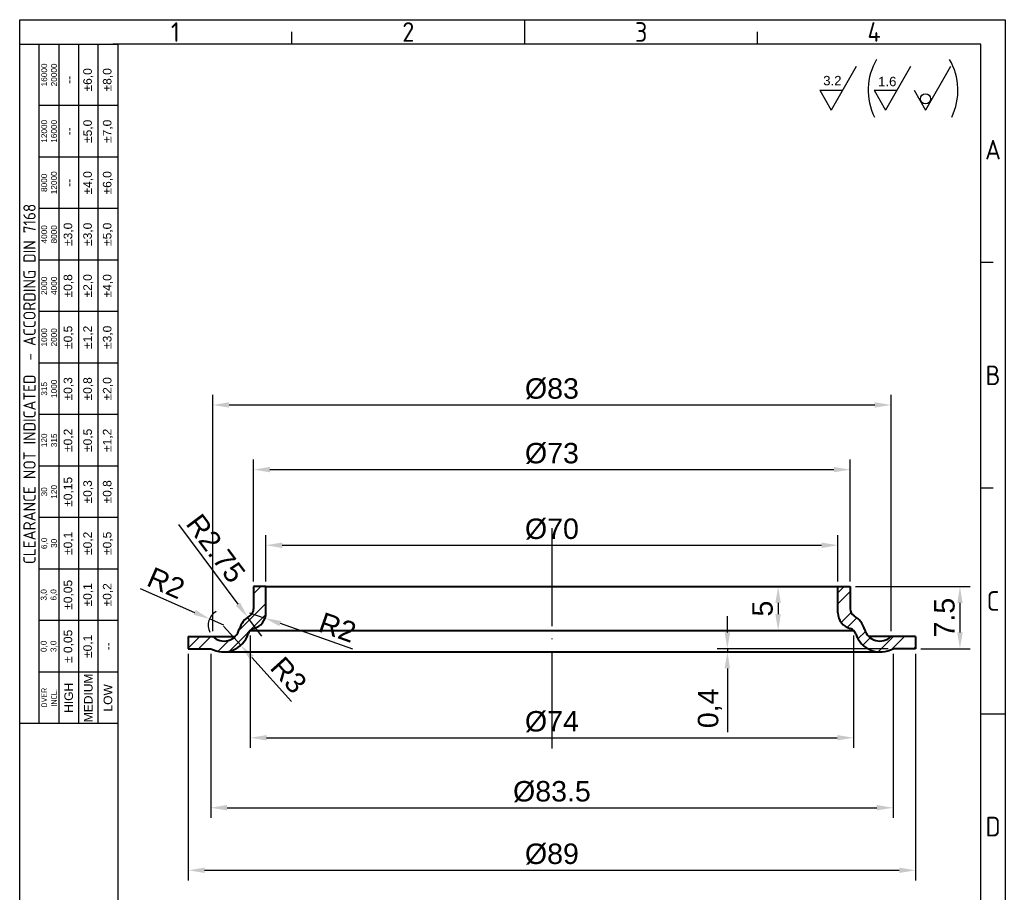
# Model space of a CAD drawing. Header units: millimetres. Extents: x 5684 to 5804, y 1874 to 2043.
# Drawn here: x 5683.5 to 5804.1, y 1936 to 2043 of the extents above; entities that cross this region are included whole.
import ezdxf
from ezdxf.enums import TextEntityAlignment as Align

# ---------------------------------------------------------------- set-up
doc = ezdxf.new("R2010")
doc.units = ezdxf.units.MM
doc.linetypes.add('ACAD_ISO04W100', pattern=[30, 24, -3, 0, -3])
for name, color, linetype, lineweight in [('AM_0', 7, 'Continuous', 40), ('AM_4', 1, 'ACAD_ISO04W100', 25), ('AM_5', 3, 'Continuous', 25)]:
    doc.layers.add(name, color=color, linetype=linetype, lineweight=lineweight)
doc.styles.add('ACISOTS', font='isocp.shx', dxfattribs={"height": 1})
doc.styles.get("Standard").update_dxf_attribs({"font": 'arial.ttf'})
doc.dimstyles.new('ISO-25', dxfattribs={"dimtxt": 2.5, "dimasz": 2, "dimexe": 1.25, "dimexo": 0.625, "dimtad": 1, "dimtxsty": 'Standard', "dimcen": 2.5, "dimadec": 0, "dimazin": 0, "dimtfac": 1, "dimtmove": 0, "dimatfit": 3, "dimfxl": 1, "dimarcsym": 0})

# ---------------------------------------------------------------- blocks, each defined once
blk = doc.blocks.new('*D16')
at = {"layer": 'AM_5', "color": 0, "lineweight": -2}
for p, q in [((5704.17, 1965.44), (5704.17, 1937.71)), ((5793.17, 1965.44), (5793.17, 1937.71)), ((5706.17, 1938.96), (5791.17, 1938.96))]:
    blk.add_line(p, q, dxfattribs=at)
at = {"layer": 'AM_5', "color": 0}
for points in [[(5706.17, 1939.29), (5706.17, 1938.63), (5704.17, 1938.96)], [(5791.17, 1939.29), (5791.17, 1938.63), (5793.17, 1938.96)]]:
    blk.add_solid(points, dxfattribs=at)
at = {"layer": 'Defpoints', "color": 0}
for p in [(5704.17, 1966.06), (5793.17, 1966.06), (5793.17, 1938.96)]:
    blk.add_point(p, dxfattribs=at)
at = {"layer": 'AM_5', "color": 0, "insert": (5748.67, 1940.93), "char_height": 2.5, "attachment_point": 5}
blk.add_mtext('%%C89', dxfattribs=at)
blk = doc.blocks.new('*D17')
at = {"layer": 'AM_5', "color": 0, "lineweight": -2}
for p, q in [((5711.75, 1967.66), (5711.75, 1953.92)), ((5785.59, 1967.66), (5785.59, 1953.92)), ((5713.75, 1955.17), (5783.59, 1955.17))]:
    blk.add_line(p, q, dxfattribs=at)
at = {"layer": 'AM_5', "color": 0}
for points in [[(5713.75, 1955.5), (5713.75, 1954.84), (5711.75, 1955.17)], [(5783.59, 1955.5), (5783.59, 1954.84), (5785.59, 1955.17)]]:
    blk.add_solid(points, dxfattribs=at)
at = {"layer": 'Defpoints', "color": 0}
for p in [(5711.75, 1968.29), (5785.59, 1968.29), (5785.59, 1955.17)]:
    blk.add_point(p, dxfattribs=at)
at = {"layer": 'AM_5', "color": 0, "insert": (5748.67, 1957.14), "char_height": 2.5, "attachment_point": 5}
blk.add_mtext('%%C74', dxfattribs=at)
blk = doc.blocks.new('*D18')
at = {"layer": 'AM_5', "color": 0, "lineweight": -2}
for p, q in [((5706.92, 1965.44), (5706.92, 1945.36)), ((5790.42, 1965.44), (5790.42, 1945.36)), ((5708.92, 1946.61), (5788.42, 1946.61))]:
    blk.add_line(p, q, dxfattribs=at)
at = {"layer": 'AM_5', "color": 0}
for points in [[(5708.92, 1946.95), (5708.92, 1946.28), (5706.92, 1946.61)], [(5788.42, 1946.95), (5788.42, 1946.28), (5790.42, 1946.61)]]:
    blk.add_solid(points, dxfattribs=at)
at = {"layer": 'Defpoints', "color": 0}
for p in [(5706.92, 1966.06), (5790.42, 1966.06), (5790.42, 1946.61)]:
    blk.add_point(p, dxfattribs=at)
at = {"layer": 'AM_5', "color": 0, "insert": (5748.67, 1948.58), "char_height": 2.5, "attachment_point": 5}
blk.add_mtext('%%C83.5', dxfattribs=at)
blk = doc.blocks.new('*D19')
at = {"layer": 'AM_5', "color": 0, "lineweight": -2}
for p, q in [((5713.67, 1974.29), (5713.67, 1979.97)), ((5783.67, 1974.29), (5783.67, 1979.97)), ((5715.67, 1978.72), (5781.67, 1978.72))]:
    blk.add_line(p, q, dxfattribs=at)
at = {"layer": 'AM_5', "color": 0}
for points in [[(5715.67, 1979.05), (5715.67, 1978.38), (5713.67, 1978.72)], [(5781.67, 1979.05), (5781.67, 1978.38), (5783.67, 1978.72)]]:
    blk.add_solid(points, dxfattribs=at)
at = {"layer": 'Defpoints', "color": 0}
for p in [(5783.67, 1978.72), (5713.67, 1973.66), (5783.67, 1973.66)]:
    blk.add_point(p, dxfattribs=at)
at = {"layer": 'AM_5', "color": 0, "insert": (5748.67, 1980.69), "char_height": 2.5, "attachment_point": 5}
blk.add_mtext('%%C70', dxfattribs=at)
blk = doc.blocks.new('*D20')
at = {"layer": 'AM_5', "color": 0, "lineweight": -2}
for p, q in [((5712.17, 1974.29), (5712.17, 1989.22)), ((5785.17, 1974.29), (5785.17, 1989.22)), ((5714.17, 1987.97), (5783.17, 1987.97))]:
    blk.add_line(p, q, dxfattribs=at)
at = {"layer": 'AM_5', "color": 0}
for points in [[(5714.17, 1988.3), (5714.17, 1987.64), (5712.17, 1987.97)], [(5783.17, 1988.3), (5783.17, 1987.64), (5785.17, 1987.97)]]:
    blk.add_solid(points, dxfattribs=at)
at = {"layer": 'Defpoints', "color": 0}
for p in [(5785.17, 1987.97), (5712.17, 1973.66), (5785.17, 1973.66)]:
    blk.add_point(p, dxfattribs=at)
at = {"layer": 'AM_5', "color": 0, "insert": (5748.67, 1989.94), "char_height": 2.5, "attachment_point": 5}
blk.add_mtext('%%C73', dxfattribs=at)
blk = doc.blocks.new('*D21')
at = {"layer": 'AM_5', "color": 0, "lineweight": -2}
for p, q in [((5707.17, 1968.19), (5707.17, 1997.13)), ((5790.17, 1968.19), (5790.17, 1997.13)), ((5709.17, 1995.88), (5788.17, 1995.88))]:
    blk.add_line(p, q, dxfattribs=at)
at = {"layer": 'AM_5', "color": 0}
for points in [[(5709.17, 1996.21), (5709.17, 1995.55), (5707.17, 1995.88)], [(5788.17, 1996.21), (5788.17, 1995.55), (5790.17, 1995.88)]]:
    blk.add_solid(points, dxfattribs=at)
at = {"layer": 'Defpoints', "color": 0}
for p in [(5790.17, 1995.88), (5707.17, 1967.56), (5790.17, 1967.56)]:
    blk.add_point(p, dxfattribs=at)
at = {"layer": 'AM_5', "color": 0, "insert": (5748.67, 1997.85), "char_height": 2.5, "attachment_point": 5}
blk.add_mtext('%%C83', dxfattribs=at)
blk = doc.blocks.new('*D23')
at = {"layer": 'AM_5', "color": 0, "lineweight": -2}
for p, q in [((5711.67, 1970.46), (5713.56, 1969.8)), ((5724.3, 1966.02), (5715.44, 1969.13))]:
    blk.add_line(p, q, dxfattribs=at)
at = {"layer": 'AM_5', "color": 0}
blk.add_solid([(5715.56, 1969.45), (5715.33, 1968.82), (5713.56, 1969.8)], dxfattribs=at)
at = {"layer": 'Defpoints', "color": 0}
for p in [(5711.67, 1970.46), (5713.56, 1969.8)]:
    blk.add_point(p, dxfattribs=at)
at = {"layer": 'AM_5', "color": 0, "insert": (5722.44, 1968.67), "char_height": 2.5, "attachment_point": 5, "rotation": 340.6229}
blk.add_mtext('R2', dxfattribs=at)
blk = doc.blocks.new('*D24')
at = {"layer": 'AM_5', "color": 0, "lineweight": -2}
for p, q in [((5708.47, 1968.84), (5710.59, 1966.48)), ((5716.81, 1959.59), (5711.93, 1965))]:
    blk.add_line(p, q, dxfattribs=at)
at = {"layer": 'AM_5', "color": 0}
blk.add_solid([(5712.18, 1965.22), (5711.69, 1964.77), (5710.59, 1966.48)], dxfattribs=at)
at = {"layer": 'Defpoints', "color": 0}
for p in [(5708.47, 1968.84), (5710.59, 1966.48)]:
    blk.add_point(p, dxfattribs=at)
at = {"layer": 'AM_5', "color": 0, "insert": (5716.45, 1962.83), "char_height": 2.5, "attachment_point": 5, "rotation": 312.0788}
blk.add_mtext('R3', dxfattribs=at)
blk = doc.blocks.new('*D25')
at = {"layer": 'AM_5', "color": 0, "lineweight": -2}
for p, q in [((5698.3, 1973.44), (5704.94, 1970.51)), ((5708.54, 1968.93), (5706.77, 1969.71))]:
    blk.add_line(p, q, dxfattribs=at)
blk.add_arc((5708.54, 1968.93), 1.93, 119.159, 206.3933, dxfattribs=at)
at = {"layer": 'AM_5', "color": 0}
blk.add_solid([(5705.08, 1970.82), (5704.81, 1970.21), (5706.77, 1969.71)], dxfattribs=at)
at = {"layer": 'Defpoints', "color": 0}
for p in [(5706.77, 1969.71), (5708.54, 1968.93)]:
    blk.add_point(p, dxfattribs=at)
at = {"layer": 'AM_5', "color": 0, "insert": (5701.46, 1974.1), "char_height": 2.5, "attachment_point": 5, "rotation": 336.2124}
blk.add_mtext('R2', dxfattribs=at)
blk = doc.blocks.new('*D26')
at = {"layer": 'AM_5', "color": 0, "lineweight": -2}
for p, q in [((5702.98, 1981.26), (5710.25, 1971.52)), ((5713.16, 1967.61), (5711.44, 1969.92))]:
    blk.add_line(p, q, dxfattribs=at)
at = {"layer": 'AM_5', "color": 0}
blk.add_solid([(5710.51, 1971.72), (5709.98, 1971.32), (5711.44, 1969.92)], dxfattribs=at)
at = {"layer": 'Defpoints', "color": 0}
for p in [(5711.44, 1969.92), (5713.16, 1967.61)]:
    blk.add_point(p, dxfattribs=at)
at = {"layer": 'AM_5', "color": 0, "insert": (5707.54, 1978.33), "char_height": 2.5, "attachment_point": 5, "rotation": 306.7342}
blk.add_mtext('R2.75', dxfattribs=at)
blk = doc.blocks.new('*D27')
at = {"layer": 'AM_5', "color": 0, "lineweight": -2}
for p, q in [((5783.05, 1973.66), (5775.1, 1973.66)), ((5776.35, 1971.66), (5776.35, 1970.29)), ((5784.97, 1968.29), (5775.1, 1968.29))]:
    blk.add_line(p, q, dxfattribs=at)
at = {"layer": 'AM_5', "color": 0}
for points in [[(5776.01, 1971.66), (5776.68, 1971.66), (5776.35, 1973.66)], [(5776.01, 1970.29), (5776.68, 1970.29), (5776.35, 1968.29)]]:
    blk.add_solid(points, dxfattribs=at)
at = {"layer": 'Defpoints', "color": 0}
for p in [(5783.67, 1973.66), (5776.35, 1968.29), (5785.59, 1968.29)]:
    blk.add_point(p, dxfattribs=at)
at = {"layer": 'AM_5', "color": 0, "insert": (5774.45, 1970.97), "char_height": 2.5, "attachment_point": 5, "rotation": 90}
blk.add_mtext('5', dxfattribs=at)
blk = doc.blocks.new('*D28')
at = {"layer": 'AM_5', "color": 0, "lineweight": -2}
for p, q in [((5785.8, 1973.66), (5799.85, 1973.66)), ((5798.6, 1971.66), (5798.6, 1968.06)), ((5793.8, 1966.06), (5799.85, 1966.06))]:
    blk.add_line(p, q, dxfattribs=at)
at = {"layer": 'AM_5', "color": 0}
for points in [[(5798.27, 1971.66), (5798.93, 1971.66), (5798.6, 1973.66)], [(5798.27, 1968.06), (5798.93, 1968.06), (5798.6, 1966.06)]]:
    blk.add_solid(points, dxfattribs=at)
at = {"layer": 'Defpoints', "color": 0}
for p in [(5785.17, 1973.66), (5793.17, 1966.06), (5798.6, 1966.06)]:
    blk.add_point(p, dxfattribs=at)
at = {"layer": 'AM_5', "color": 0, "insert": (5796.71, 1969.86), "char_height": 2.5, "attachment_point": 5, "rotation": 90}
blk.add_mtext('7.5', dxfattribs=at)
blk = doc.blocks.new('*D29')
at = {"layer": 'AM_5', "color": 0, "lineweight": -2}
for p, q in [((5770.14, 1968.06), (5770.14, 1970.06)), ((5789.8, 1966.06), (5768.89, 1966.06)), ((5770.14, 1966.06), (5770.14, 1965.66)), ((5769.51, 1965.66), (5768.89, 1965.66)), ((5770.14, 1963.66), (5770.14, 1955.87))]:
    blk.add_line(p, q, dxfattribs=at)
at = {"layer": 'AM_5', "color": 0}
for points in [[(5769.8, 1968.06), (5770.47, 1968.06), (5770.14, 1966.06)], [(5769.8, 1963.66), (5770.47, 1963.66), (5770.14, 1965.66)]]:
    blk.add_solid(points, dxfattribs=at)
at = {"layer": 'Defpoints', "color": 0}
for p in [(5790.42, 1966.06), (5770.14, 1965.66), (5770.14, 1965.66)]:
    blk.add_point(p, dxfattribs=at)
at = {"layer": 'AM_5', "color": 0, "insert": (5768.01, 1958.77), "char_height": 2.5, "attachment_point": 5, "rotation": 90}
blk.add_mtext('0,4', dxfattribs=at)

msp = doc.modelspace()

# ---------------------------------------------------------------- hatches: boundary and pattern name
at = {"layer": 'AM_5'}
h = msp.add_hatch(dxfattribs=at)
h.set_pattern_fill('ANSI32', color=256, scale=0.3, style=0)
h.paths.add_polyline_path([(5711.488, 1967.867, -0.2556478), (5712.184, 1968.528, 0.3401154), (5713.671, 1970.462), (5713.671, 1973.662), (5712.171, 1973.662), (5712.171, 1970.937, -0.2636676), (5711.685, 1970.079, 0.1849711), (5710.416, 1968.462, -0.5840098), (5707.171, 1967.562), (5704.171, 1967.562), (5704.171, 1966.062), (5706.921, 1966.062, 0.4733692)])
h.paths.add_polyline_path([(5793.171, 1967.562), (5790.171, 1967.562, -0.5840098), (5786.926, 1968.462, 0.1849698), (5785.657, 1970.079, -0.2636715), (5785.171, 1970.937), (5785.171, 1973.662), (5783.671, 1973.662), (5783.671, 1970.462, 0.3401154), (5785.158, 1968.528, -0.2556478), (5785.854, 1967.867, 0.4733692), (5790.421, 1966.062), (5793.171, 1966.062)])

# ---------------------------------------------------------------- linework, layer by layer
at = {"color": 135, "lineweight": 25}
for p, q in [((5683.546, 1874.403), (5683.546, 2043.003)), ((5683.546, 2043.003), (5804.146, 2043.003)), ((5745.346, 2040.003), (5745.346, 2043.003)), ((5804.146, 2043.003), (5804.146, 1874.403)), ((5716.846, 2040.003), (5716.846, 2041.503)), ((5773.846, 2040.003), (5773.846, 2041.503)), ((5685.946, 1956.903), (5685.946, 2040.003)), ((5688.346, 2040.003), (5688.346, 1956.903)), ((5690.746, 2040.003), (5690.746, 1956.903)), ((5693.146, 1956.903), (5693.146, 2040.003)), ((5695.546, 2032.503), (5685.946, 2032.503)), ((5695.546, 2026.203), (5685.946, 2026.203)), ((5695.546, 2019.903), (5685.946, 2019.903)), ((5695.546, 2013.603), (5685.946, 2013.603)), ((5802.646, 2013.303), (5801.146, 2013.303)), ((5695.546, 2007.303), (5685.946, 2007.303)), ((5695.546, 2001.003), (5685.946, 2001.003)), ((5695.546, 1994.703), (5685.946, 1994.703)), ((5695.546, 1988.403), (5685.946, 1988.403)), ((5802.646, 1985.703), (5801.146, 1985.703)), ((5695.546, 1982.103), (5685.946, 1982.103)), ((5695.546, 1975.803), (5685.946, 1975.803)), ((5695.546, 1969.503), (5685.946, 1969.503)), ((5695.546, 1963.203), (5685.946, 1963.203)), ((5801.146, 1958.103), (5804.146, 1958.103))]:
    msp.add_line(p, q, dxfattribs=at)
for p, q in [((5801.146, 2040.003), (5694.946, 2040.003)), ((5695.546, 2040.003), (5695.546, 1877.403)), ((5801.146, 1877.403), (5801.146, 2040.003))]:
    msp.add_line(p, q)
msp.add_lwpolyline([(5695.546, 2040.003), (5695.546, 1956.903), (5683.546, 1956.903), (5683.546, 2040.003)], close=True, dxfattribs=at)
at = {"layer": 'AM_0'}
for p, q in [((5713.671, 1973.662), (5712.171, 1973.662)), ((5712.171, 1973.662), (5712.171, 1970.937)), ((5713.671, 1970.462), (5713.671, 1973.662)), ((5713.671, 1973.662), (5783.671, 1973.662)), ((5783.671, 1970.462), (5783.671, 1973.662)), ((5783.671, 1973.662), (5785.171, 1973.662)), ((5785.171, 1973.662), (5785.171, 1970.937)), ((5711.752, 1968.287), (5785.59, 1968.287)), ((5704.171, 1967.562), (5704.171, 1966.062)), ((5704.171, 1967.562), (5707.171, 1967.562)), ((5704.171, 1967.562), (5707.171, 1967.562)), ((5707.171, 1967.562), (5709.908, 1967.562)), ((5790.171, 1967.562), (5787.434, 1967.562)), ((5793.171, 1967.562), (5790.171, 1967.562)), ((5793.171, 1967.562), (5790.171, 1967.562)), ((5793.171, 1967.562), (5793.171, 1966.062)), ((5704.171, 1966.062), (5706.921, 1966.062)), ((5793.171, 1966.062), (5790.421, 1966.062)), ((5708.465, 1965.662), (5788.877, 1965.662))]:
    msp.add_line(p, q, dxfattribs=at)
for centre, radius, start, end in [((5711.171, 1970.937), 1, 300.9165, 360), ((5786.171, 1970.937), 1, 180, 239.0835), ((5713.161, 1967.613), 2.874, 120.9165, 162.83496), ((5711.671, 1970.462), 2, 284.86415, 0), ((5785.671, 1970.462), 2, 180, 255.13585), ((5784.181, 1967.613), 2.874, 17.16504, 59.0835), ((5708.54, 1968.927), 1.933, 224.92001, 346.06141), ((5712.441, 1967.562), 1, 104.86415, 162.22573), ((5784.902, 1967.562), 1, 17.77427, 75.13585), ((5788.802, 1968.927), 1.933, 193.93859, 315.07999), ((5708.465, 1968.836), 3.175, 240.89999, 342.22573), ((5788.877, 1968.836), 3.175, 197.77427, 299.10001)]:
    msp.add_arc(centre, radius, start, end, dxfattribs=at)
at = {"layer": 'AM_4', "ltscale": 0.5}
msp.add_line((5748.671, 1980.817), (5748.671, 1953.865), dxfattribs=at)
at = {"layer": 'AM_5'}
for p, q in [((5785.91, 2037.277), (5782.836, 2031.953)), ((5792.567, 2037.277), (5789.493, 2031.953)), ((5797.461, 2037.277), (5794.387, 2031.953)), ((5781.439, 2034.373), (5784.233, 2034.373)), ((5781.439, 2034.373), (5782.836, 2031.953)), ((5788.096, 2034.373), (5790.89, 2034.373)), ((5788.096, 2034.373), (5789.493, 2031.953)), ((5792.99, 2034.373), (5794.387, 2031.953))]:
    msp.add_line(p, q, dxfattribs=at)
msp.add_circle((5794.393, 2033.325), 0.62, dxfattribs=at)
for centre, start, end in [((5794.893, 2034.368), 149.81687, 205.95777), ((5790.825, 2034.368), 334.04223, 30.18313)]:
    msp.add_arc(centre, 7.524, start, end, dxfattribs=at)

# ---------------------------------------------------------------- texts
at = {"color": 135, "lineweight": 25, "style": 'ACISOTS'}
for s, p in [('1', (5702.596, 2041.503)), ('2', (5731.096, 2041.503)), ('3', (5759.596, 2041.503)), ('4', (5788.096, 2041.503)), ('A', (5802.646, 2027.103)), ('B', (5802.646, 1999.503)), ('C', (5802.646, 1971.903)), ('D', (5802.646, 1944.303))]:
    msp.add_text(s, height=2.4, dxfattribs=at).set_placement(p, align=Align.MIDDLE)
at = {"color": 135, "lineweight": 25, "attachment_point": 5, "rotation": 90}
for s, insert, char_height, width in [('16000\\P20000', (5687.146, 2036.253), 0.72, 7.5), ('±6,0', (5691.946, 2035.653), 1.05, 6.3), ('±8,0', (5694.346, 2035.653), 1.05, 6.3), ('--', (5689.546, 2035.653), 1.05, 6.3), ('12000\\P16000', (5687.146, 2029.353), 0.72, 6.3), ('--', (5689.546, 2029.353), 1.05, 6.3), ('±5,0', (5691.946, 2029.353), 1.05, 6.3), ('±7,0', (5694.346, 2029.353), 1.05, 6.3), ('8000\\P12000', (5687.146, 2023.053), 0.72, 6.3), ('±4,0', (5691.946, 2023.053), 1.05, 6.3), ('±6,0', (5694.346, 2023.053), 1.05, 6.3), ('--', (5689.546, 2023.053), 1.05, 6.3), ('{\\Fisocp.shx|c0;CLEARANCE NOT INDICATED  - ACCORDING DIN 7168}', (5684.746, 1998.453), 1.5, 83.1), ('4000\\P8000', (5687.146, 2016.753), 0.72, 6.3), ('±3,0', (5689.546, 2016.753), 1.05, 6.3), ('±3,0', (5691.946, 2016.753), 1.05, 6.3), ('±5,0', (5694.346, 2016.753), 1.05, 6.3), ('±0,8', (5689.546, 2010.453), 1.05, 6.3), ('±2,0', (5691.946, 2010.453), 1.05, 6.3), ('±4,0', (5694.346, 2010.453), 1.05, 6.3), ('2000\\P4000', (5687.146, 2010.453), 0.72, 6.3), ('1000\\P2000', (5687.146, 2004.153), 0.72, 6.3), ('±0,5', (5689.546, 2004.153), 1.05, 6.3), ('±1,2', (5691.946, 2004.153), 1.05, 6.3), ('±3,0', (5694.346, 2004.153), 1.05, 6.3), ('315\\P1000', (5687.146, 1997.853), 0.72, 6.3), ('±0,3', (5689.546, 1997.853), 1.05, 6.3), ('±0,8', (5691.946, 1997.853), 1.05, 6.3), ('±2,0', (5694.346, 1997.853), 1.05, 6.3), ('120\\P315', (5687.146, 1991.553), 0.72, 6.3), ('±0,2', (5689.546, 1991.553), 1.05, 6.3), ('±0,5', (5691.946, 1991.553), 1.05, 6.3), ('±1,2', (5694.346, 1991.553), 1.05, 6.3), ('±0,15', (5689.546, 1985.253), 1.05, 6.3), ('±0,3', (5691.946, 1985.253), 1.05, 6.3), ('±0,8', (5694.346, 1985.253), 1.05, 6.3), ('30\\P120', (5687.146, 1985.253), 0.72, 6.3), ('±0,1', (5689.546, 1978.953), 1.05, 6.3), ('±0,2', (5691.946, 1978.953), 1.05, 6.3), ('±0,5', (5694.346, 1978.953), 1.05, 6.3), ('6,0\\P30', (5687.146, 1978.953), 0.72, 6.3), ('±0,05', (5689.546, 1972.653), 1.05, 6.3), ('3,0\\P6,0', (5687.146, 1972.653), 0.72, 6.3), ('±0,1', (5691.946, 1972.653), 1.05, 6.3), ('±0,2', (5694.346, 1972.653), 1.05, 6.3), ('± 0,05', (5689.546, 1966.353), 1.05, 6.3), ('0,0\\P3,0', (5687.146, 1966.353), 0.72, 6.3), ('\\pt4.79529;±0,1', (5691.946, 1966.353), 1.05, 6.3), ('--', (5694.346, 1966.353), 1.05, 6.3), ('MEDIUM', (5691.946, 1960.053), 1.05, 6.3), ('{\\Fisocp.shx|c0;OVER\\PINCL.}', (5687.146, 1960.053), 0.72, 6.3), ('HIGH', (5689.546, 1960.053), 1.05, 6.3), ('LOW', (5694.346, 1960.053), 1.05, 6.3)]:
    msp.add_mtext(s, dxfattribs=dict(at, insert=insert, char_height=char_height, width=width))
at = {"layer": 'AM_5', "char_height": 1.15, "attachment_point": 1}
for s, insert in [('3.2', (5781.87, 2036.13)), ('1.6', (5788.587, 2036.019))]:
    msp.add_mtext_dynamic_manual_height_columns(s, width=18.23779, gutter_width=12.5, heights=[0], dxfattribs=dict(at, insert=insert))

# ---------------------------------------------------------------- dimensions: what is measured, and where the dimension line sits
at = {"layer": 'AM_5'}
for base, p1, p2, text, picture, middle in [((5790.171, 1995.879), (5707.171, 1967.562), (5790.171, 1967.562), '%%C83', '*D21', (5748.671, 1997.851)), ((5785.171, 1987.971), (5712.171, 1973.662), (5785.171, 1973.662), '%%C73', '*D20', (5748.671, 1989.942)), ((5783.671, 1978.716), (5713.671, 1973.662), (5783.671, 1973.662), '%%C70', '*D19', (5748.671, 1980.688)), ((5785.59, 1955.168), (5711.752, 1968.287), (5785.59, 1968.287), '%%C74', '*D17', (5748.671, 1957.14)), ((5793.171, 1938.96), (5704.171, 1966.062), (5793.171, 1966.062), '%%C89', '*D16', (5748.671, 1940.931)), ((5790.421, 1946.612), (5706.921, 1966.062), (5790.421, 1966.062), '%%C83.5', '*D18', (5748.671, 1948.584))]:
    dim = msp.add_linear_dim(base=base, p1=p1, p2=p2, text=text, dimstyle='ISO-25', dxfattribs=at)
    dim.commit()
    dim.dimension.update_dxf_attribs({"geometry": picture, "text_midpoint": middle})
for center, mpoint, text, picture, middle in [((5713.161, 1967.613), (5711.443, 1969.916), 'R2.75', '*D26', (5707.537, 1978.329)), ((5708.54, 1968.927), (5706.771, 1969.707), 'R2', '*D25', (5701.465, 1974.1)), ((5708.465, 1968.836), (5710.593, 1966.48), 'R3', '*D24', (5716.455, 1962.826))]:
    dim = msp.add_radius_dim(center=center, mpoint=mpoint, text=text, dimstyle='ISO-25', dxfattribs=at)
    dim.commit()
    dim.dimension.update_dxf_attribs({"geometry": picture, "text_midpoint": middle})
for base, p1, p2, text, picture, middle in [((5776.345, 1968.287), (5783.671, 1973.662), (5785.59, 1968.287), '5', '*D27', (5774.449, 1970.974)), ((5798.601, 1966.062), (5785.171, 1973.662), (5793.171, 1966.062), '7.5', '*D28', (5796.705, 1969.862))]:
    dim = msp.add_linear_dim(base=base, p1=p1, p2=p2, angle=90, text=text, dimstyle='ISO-25', dxfattribs=at)
    dim.commit()
    dim.dimension.update_dxf_attribs({"geometry": picture, "text_midpoint": middle})
dim = msp.add_radius_dim(center=(5711.671, 1970.462), mpoint=(5713.558, 1969.798), dimstyle='ISO-25', dxfattribs=at)
dim.commit()
dim.dimension.update_dxf_attribs({"geometry": '*D23', "text_midpoint": (5721.82, 1966.892), "dimtype": 164})
dim = msp.add_linear_dim(base=(5770.138, 1965.662), p1=(5790.421, 1966.062), p2=(5770.138, 1965.662), angle=90, dimstyle='ISO-25', dxfattribs=at)
dim.commit()
dim.dimension.update_dxf_attribs({"geometry": '*D29', "text_midpoint": (5768.01, 1958.766)})

doc.saveas('drawing.dxf')
